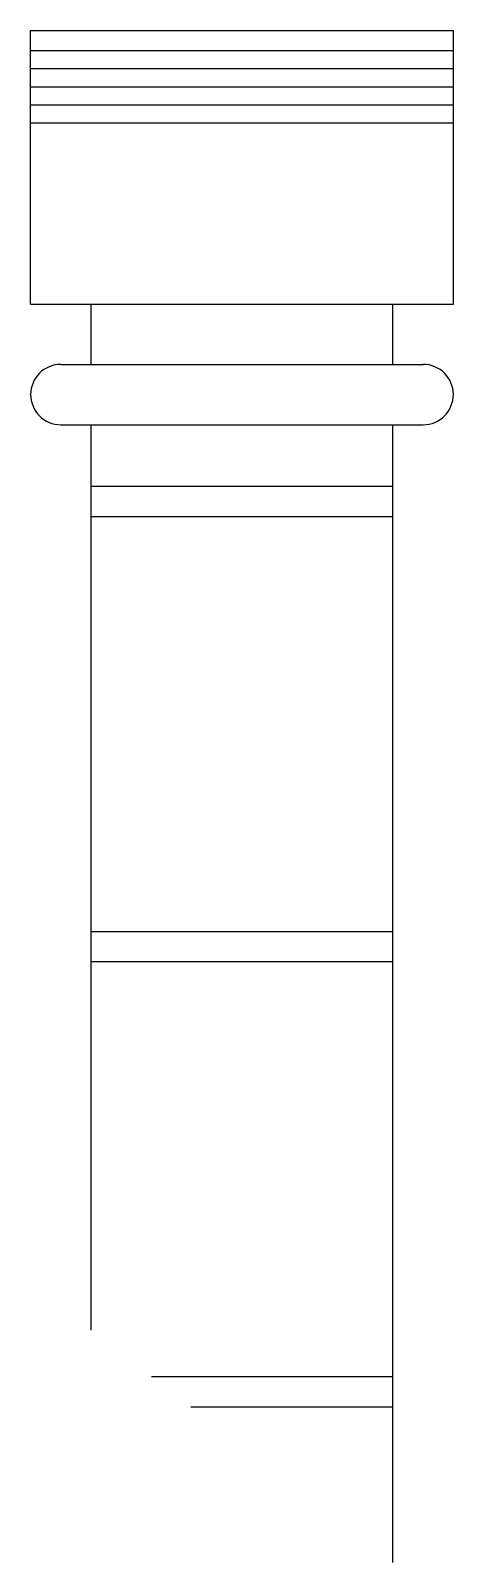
# Model space of a CAD drawing. Extents: x 625.34 to 626.04, y 230.8 to 233.33.
import ezdxf

# ---------------------------------------------------------------- set-up
doc = ezdxf.new("R2010")
doc.units = 0
doc.header["$LTSCALE"] = 0.3
doc.header["$MEASUREMENT"] = 0
doc.layers.add('esquadrias', color=2, linetype='CONTINUOUS')

msp = doc.modelspace()

# ---------------------------------------------------------------- linework, layer by layer
at = {"layer": 'esquadrias'}
for p, q in [((625.3398, 232.8814), (625.3398, 233.3343)), ((625.3398, 233.3343), (626.0398, 233.3343)), ((626.0398, 232.8814), (626.0398, 233.3343)), ((625.3398, 233.3014), (626.0398, 233.3014)), ((625.3398, 233.2714), (626.0398, 233.2714)), ((625.3398, 233.2414), (626.0398, 233.2414)), ((625.3398, 233.2114), (626.0398, 233.2114)), ((625.3398, 233.1814), (626.0398, 233.1814)), ((625.3398, 232.8814), (626.0398, 232.8814)), ((625.4398, 232.7814), (625.4398, 232.8814)), ((625.9398, 232.7814), (625.9398, 232.8814)), ((625.3898, 232.7814), (625.9898, 232.7814)), ((625.3898, 232.6814), (625.9898, 232.6814)), ((625.4398, 231.1814), (625.4398, 232.6814)), ((625.9398, 230.7968), (625.9398, 232.6814)), ((625.4398, 232.5795), (625.9398, 232.5795)), ((625.4398, 232.5295), (625.9398, 232.5295)), ((625.4398, 231.842), (625.9398, 231.842)), ((625.4398, 231.792), (625.9398, 231.792)), ((625.5398, 231.1045), (625.9398, 231.1045)), ((625.6048, 231.0545), (625.9398, 231.0545))]:
    msp.add_line(p, q, dxfattribs=at)
for centre, start, end in [((625.3898, 232.7314), 90, 270), ((625.9898, 232.7314), 270, 90)]:
    msp.add_arc(centre, 0.05, start, end, dxfattribs=at)

doc.saveas('drawing.dxf')
